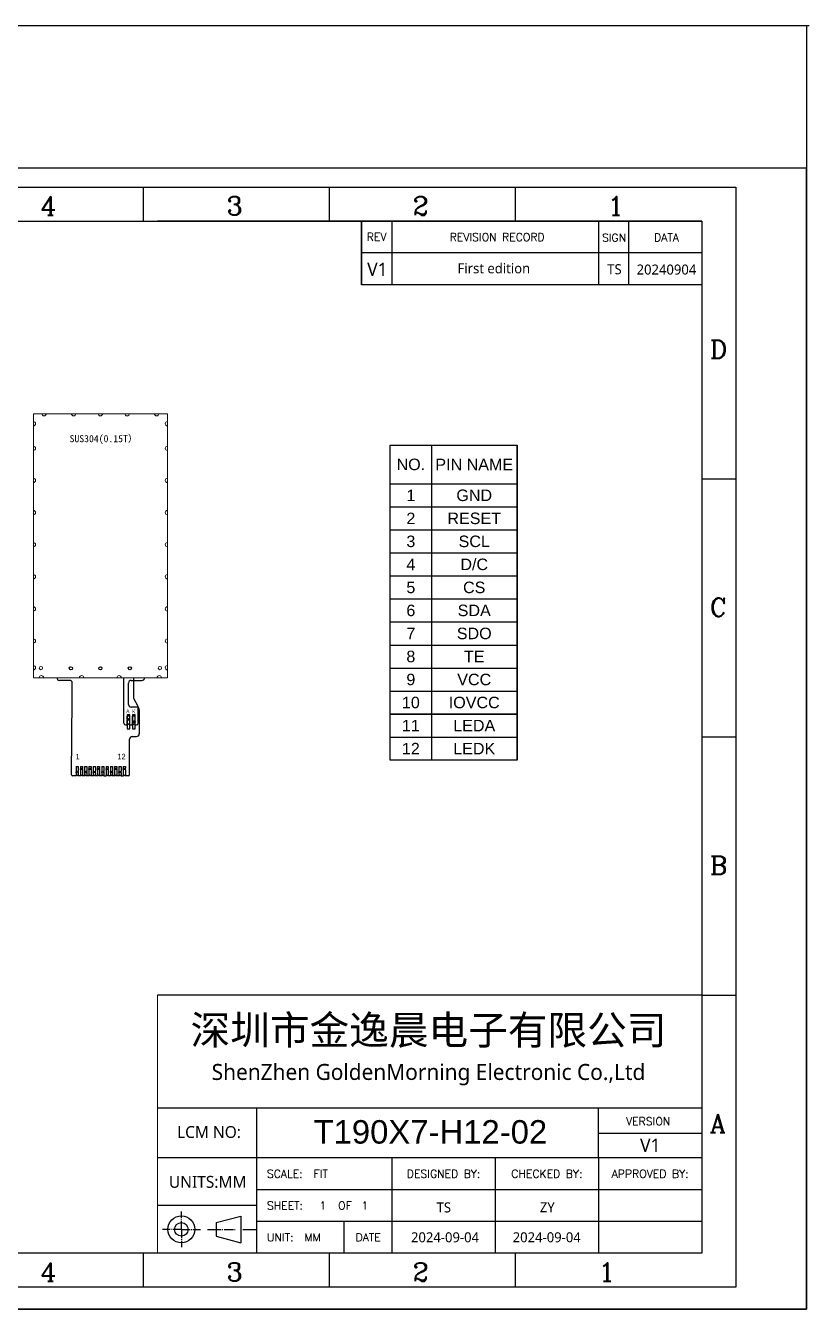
# Model space of a CAD drawing. Header units: millimetres. Extents: x 3277 to 3597, y 1666 to 1905.
# Drawn here: x 3450.9 to 3597.2, y 1665.5 to 1905.4 of the extents above; entities that cross this region are included whole.
import ezdxf
from ezdxf.enums import TextEntityAlignment as Align

# ---------------------------------------------------------------- set-up
doc = ezdxf.new("R2010")
doc.units = ezdxf.units.MM
for name, color, linetype in [('1-标准图框', 40, 'Continuous'), ('2-BL', 3, 'Continuous'), ('2-BL-FPC', 2, 'Continuous'), ('3-LCD-FPC', 40, 'Continuous'), ('5-PIN文字', 7, 'Continuous')]:
    doc.layers.add(name, color=color, linetype=linetype)
doc.styles.add('PIN文字1', font='', dxfattribs={"height": 4})
doc.styles.add('ROMANC', font='romanc.shx', dxfattribs={"bigfont": 'gbcbig.shx'})
doc.styles.add('ROMANS', font='romans.shx', dxfattribs={"width": 0.8})
doc.styles.get("Standard").update_dxf_attribs({"font": 'arial.ttf'})
doc.styles.add('宋体', font='')
doc.styles.add('普耐', font='simhei.ttf')
doc.styles.get('PIN文字1').set_extended_font_data('Microsoft YaHei')
doc.styles.get('宋体').set_extended_font_data('Microsoft YaHei')

msp = doc.modelspace()

# ---------------------------------------------------------------- linework, layer by layer
for p, q in [((3518.947, 1819.742), (3542.614, 1819.742)), ((3518.947, 1815.44), (3542.614, 1815.44)), ((3518.947, 1811.139), (3542.614, 1811.139)), ((3518.947, 1806.837), (3542.614, 1806.837)), ((3518.947, 1802.535), (3542.614, 1802.535)), ((3518.947, 1798.234), (3542.614, 1798.234)), ((3518.947, 1793.932), (3542.614, 1793.932)), ((3518.947, 1789.631), (3542.614, 1789.631)), ((3518.947, 1785.329), (3542.614, 1785.329)), ((3518.947, 1781.028), (3542.614, 1781.028)), ((3518.947, 1772.425), (3542.614, 1772.425))]:
    msp.add_line(p, q)
at = {"color": 40}
for p, q in [((3459.415, 1765.362), (3459.563, 1779.532)), ((3472.068, 1777.532), (3472.068, 1773.032)), ((3470.773, 1772.532), (3471.568, 1772.532)), ((3470.273, 1765.362), (3470.273, 1772.032))]:
    msp.add_line(p, q, dxfattribs=at)
for points in [[(3542.614, 1768.123), (3518.947, 1768.123), (3518.947, 1776.726), (3542.614, 1776.726), (3542.614, 1826.986), (3542.614, 1802.535), (3542.614, 1768.123), (3542.614, 1776.726), (3518.947, 1776.726), (3518.947, 1826.986), (3542.614, 1826.986)], [(3526.616, 1826.986), (3526.616, 1776.726), (3526.616, 1768.123)]]:
    msp.add_lwpolyline(points)
for centre, start, end in [((3470.773, 1772.032, 0), 90, 180), ((3471.568, 1773.032), 270, 0)]:
    msp.add_arc(centre, 0.5, start, end, dxfattribs=at)
at = {"layer": '1-标准图框', "color": 7}
for p, q in [((3472.852, 1868.816), (3472.852, 1875.178)), ((3507.598, 1868.816), (3507.598, 1875.178)), ((3542.345, 1868.816), (3542.345, 1875.178)), ((3583.454, 1820.61), (3577.092, 1820.61)), ((3583.454, 1772.405), (3577.092, 1772.405)), ((3577.089, 1724.2), (3475.494, 1724.201)), ((3577.089, 1724.2), (3583.451, 1724.2)), ((3475.494, 1703.096), (3475.494, 1703.096)), ((3577.092, 1703.096), (3475.494, 1703.096)), ((3472.852, 1669.634), (3472.852, 1675.996)), ((3507.598, 1669.634), (3507.598, 1675.996)), ((3542.345, 1669.634), (3542.345, 1675.996))]:
    msp.add_line(p, q, dxfattribs=at)
at = {"layer": '1-标准图框', "color": 7, "lineweight": -3}
for p, q in [((3519.257, 1868.816), (3519.257, 1856.953)), ((3577.092, 1862.885), (3513.58, 1862.885)), ((3577.092, 1856.953), (3513.58, 1856.953)), ((3577.092, 1856.953), (3513.58, 1856.953)), ((3494.046, 1675.996), (3494.046, 1693.792)), ((3519.257, 1693.792), (3519.257, 1675.996)), ((3538.535, 1693.792), (3538.535, 1675.996)), ((3577.092, 1687.86), (3494.046, 1687.86)), ((3494.046, 1684.894), (3475.494, 1684.894)), ((3479.94, 1682.59), (3479.94, 1683.786)), ((3479.94, 1682.283), (3479.94, 1682.401)), ((3479.94, 1680.445), (3479.94, 1682.07)), ((3486.451, 1681.704), (3491.011, 1682.893)), ((3486.451, 1681.704), (3486.451, 1679.187)), ((3491.011, 1682.893), (3491.011, 1677.926)), ((3577.092, 1681.928), (3494.046, 1681.928)), ((3510.359, 1675.996), (3510.359, 1681.928)), ((3477.795, 1680.445), (3476.381, 1680.445)), ((3478.102, 1680.445), (3477.984, 1680.445)), ((3479.94, 1680.445), (3478.315, 1680.445)), ((3479.94, 1680.445), (3481.564, 1680.445)), ((3479.94, 1680.445), (3479.94, 1678.821)), ((3481.777, 1680.445), (3481.895, 1680.445)), ((3482.085, 1680.445), (3483.498, 1680.445)), ((3484.783, 1680.445), (3487.283, 1680.445)), ((3486.451, 1679.187), (3491.011, 1677.926)), ((3487.493, 1680.445), (3487.697, 1680.445)), ((3487.923, 1680.445), (3489.643, 1680.445)), ((3489.846, 1680.445), (3490.004, 1680.445)), ((3491.428, 1680.445), (3493.971, 1680.445)), ((3479.94, 1678.608), (3479.94, 1678.489)), ((3479.94, 1678.3), (3479.94, 1677.125))]:
    msp.add_line(p, q, dxfattribs=at)
at = {"layer": '1-标准图框', "color": 7, "lineweight": 0, "ltscale": 5}
msp.add_line((3475.494, 1724.201), (3475.494, 1675.996), dxfattribs=at)
at = {"layer": '1-标准图框', "color": 7}
for points in [[(3292.756, 1875.178), (3583.454, 1875.178), (3583.454, 1669.634), (3292.756, 1669.634)], [(3299.118, 1868.816), (3577.092, 1868.816), (3577.092, 1675.996), (3299.118, 1675.996)]]:
    msp.add_lwpolyline(points, close=True, dxfattribs=at)
at = {"layer": '1-标准图框', "color": 7, "lineweight": -3}
for radius in [2.519, 1.259]:
    msp.add_circle((3479.94, 1680.445), radius, dxfattribs=at)
at = {"layer": '2-BL', "color": 6, "lineweight": 5}
for p, q in [((3452.313, 1832.842), (3452.313, 1783.522)), ((3477.313, 1832.842), (3452.313, 1832.842)), ((3477.313, 1783.522), (3477.313, 1832.842)), ((3452.313, 1783.522), (3477.313, 1783.522))]:
    msp.add_line(p, q, dxfattribs=at)
at = {"layer": '2-BL', "color": 0, "lineweight": 5}
for centre in [(3453.704, 1785.322), (3475.919, 1785.322)]:
    msp.add_circle(centre, 0.3, dxfattribs=at)
at = {"layer": '2-BL', "color": 6}
for centre in [(3459.309, 1785.285), (3464.809, 1785.285), (3470.313, 1785.285)]:
    msp.add_circle(centre, 0.3, dxfattribs=at)
at = {"layer": '2-BL', "color": 6, "lineweight": 5}
for centre, start, end in [((3454.313, 1832.842), 180, 0), ((3459.813, 1832.842), 180, 0), ((3464.813, 1832.842), 180, 0), ((3469.813, 1832.842), 180, 0), ((3475.313, 1832.842), 180, 0), ((3452.313, 1830.982), 270, 90), ((3477.313, 1830.982), 90, 270), ((3452.313, 1826.382), 270, 90), ((3477.313, 1826.382), 90, 270), ((3452.313, 1820.382), 270, 90), ((3477.313, 1820.382), 90, 270), ((3452.313, 1814.382), 270, 90), ((3477.313, 1814.382), 90, 270), ((3452.313, 1808.382), 270, 90), ((3477.313, 1808.382), 90, 270), ((3452.313, 1802.382), 270, 90), ((3477.313, 1802.382), 90, 270), ((3452.313, 1796.382), 270, 90), ((3477.313, 1796.382), 90, 270), ((3452.313, 1790.382), 270, 90), ((3477.313, 1790.382), 90, 270), ((3452.313, 1785.382), 270, 90), ((3477.313, 1785.382), 90, 270), ((3453.813, 1783.522), 0, 180), ((3461.313, 1783.522), 0, 180), ((3468.313, 1783.522), 0, 180), ((3475.813, 1783.522), 0, 180)]:
    msp.add_arc(centre, 0.4, start, end, dxfattribs=at)
at = {"layer": '2-BL-FPC', "color": 7}
for p, q in [((3469.221, 1778.147), (3469.221, 1783.522)), ((3471.063, 1779.625), (3471.063, 1783.522)), ((3469.221, 1777.722), (3469.221, 1778.147)), ((3469.221, 1775.022), (3469.221, 1778.147)), ((3471.863, 1778.154), (3471.063, 1779.625)), ((3471.863, 1775.022), (3471.863, 1778.154)), ((3469.791, 1775.887), (3469.791, 1776.322)), ((3470.291, 1776.322), (3469.791, 1776.322)), ((3469.791, 1774.722), (3469.791, 1775.556)), ((3470.291, 1775.887), (3470.291, 1776.322)), ((3470.291, 1774.722), (3470.291, 1775.556)), ((3470.791, 1775.487), (3470.791, 1776.322)), ((3471.291, 1776.322), (3470.791, 1776.322)), ((3470.791, 1774.722), (3470.791, 1775.156)), ((3471.291, 1775.487), (3471.291, 1776.322)), ((3471.291, 1774.722), (3471.291, 1775.156)), ((3469.521, 1774.722), (3469.891, 1774.722)), ((3470.191, 1774.722), (3470.891, 1774.722)), ((3471.191, 1774.722), (3471.563, 1774.722))]:
    msp.add_line(p, q, dxfattribs=at)
for centre in [(3470.041, 1775.722), (3471.041, 1775.322)]:
    msp.add_circle(centre, 0.15, dxfattribs=at)
for centre, radius, start, end in [((3469.521, 1775.022), 0.3, 180, 270), ((3470.041, 1775.722), 0.3, 146.44269, 213.55731), ((3470.041, 1774.722), 0.15, 0, 180), ((3470.041, 1775.722), 0.3, 326.44269, 33.55731), ((3471.041, 1775.322), 0.3, 146.44269, 213.55731), ((3471.041, 1774.722), 0.15, 0, 180), ((3471.041, 1775.322), 0.3, 326.44269, 33.55731), ((3471.563, 1775.022), 0.3, 270, 0)]:
    msp.add_arc(centre, radius, start, end, dxfattribs=at)
at = {"layer": '3-LCD-FPC', "color": 40}
for p, q in [((3459.063, 1783.032), (3457.178, 1783.032)), ((3459.563, 1779.532), (3459.563, 1782.532)), ((3470.063, 1778.532), (3470.063, 1782.532)), ((3470.563, 1783.032), (3472.568, 1783.032)), ((3470.563, 1778.032), (3470.563, 1778.032)), ((3471.568, 1778.032), (3470.563, 1778.032)), ((3470.291, 1776.572), (3469.791, 1776.572)), ((3469.791, 1776.572), (3469.791, 1773.972)), ((3470.291, 1773.972), (3470.291, 1776.572)), ((3471.291, 1776.572), (3470.791, 1776.572)), ((3470.791, 1776.572), (3470.791, 1773.972)), ((3471.291, 1773.972), (3471.291, 1776.572)), ((3469.791, 1773.972), (3470.291, 1773.972)), ((3470.791, 1773.972), (3471.291, 1773.972)), ((3460.273, 1766.962), (3460.673, 1766.962)), ((3460.273, 1766.962), (3460.273, 1766.053)), ((3460.273, 1765.77), (3460.273, 1765.162)), ((3460.673, 1766.962), (3460.673, 1766.053)), ((3460.673, 1765.77), (3460.673, 1765.162)), ((3461.073, 1766.962), (3461.473, 1766.962)), ((3461.073, 1766.962), (3461.073, 1766.623)), ((3461.073, 1766.34), (3461.073, 1765.162)), ((3461.473, 1766.962), (3461.473, 1766.623)), ((3461.473, 1766.34), (3461.473, 1765.162)), ((3461.873, 1766.962), (3462.273, 1766.962)), ((3461.873, 1766.962), (3461.873, 1766.053)), ((3461.873, 1765.77), (3461.873, 1765.162)), ((3462.273, 1766.962), (3462.273, 1766.053)), ((3462.273, 1765.77), (3462.273, 1765.162)), ((3462.673, 1766.962), (3463.073, 1766.962)), ((3462.673, 1766.962), (3462.673, 1766.623)), ((3462.673, 1766.34), (3462.673, 1765.162)), ((3463.073, 1766.962), (3463.073, 1766.623)), ((3463.073, 1766.34), (3463.073, 1765.162)), ((3463.473, 1766.962), (3463.873, 1766.962)), ((3463.473, 1766.962), (3463.473, 1766.053)), ((3463.473, 1765.77), (3463.473, 1765.162)), ((3463.873, 1766.962), (3463.873, 1766.053)), ((3463.873, 1765.77), (3463.873, 1765.162)), ((3464.273, 1766.962), (3464.673, 1766.962)), ((3464.273, 1766.962), (3464.273, 1766.623)), ((3464.273, 1766.34), (3464.273, 1765.162)), ((3464.673, 1766.962), (3464.673, 1766.623)), ((3464.673, 1766.34), (3464.673, 1765.162)), ((3465.073, 1766.962), (3465.473, 1766.962)), ((3465.073, 1766.962), (3465.073, 1766.053)), ((3465.073, 1765.77), (3465.073, 1765.162)), ((3465.473, 1766.962), (3465.473, 1766.053)), ((3465.473, 1765.77), (3465.473, 1765.162)), ((3465.873, 1766.962), (3466.273, 1766.962)), ((3465.873, 1766.962), (3465.873, 1766.623)), ((3465.873, 1766.34), (3465.873, 1765.162)), ((3466.273, 1766.962), (3466.273, 1766.623)), ((3466.273, 1766.34), (3466.273, 1765.162)), ((3466.673, 1766.962), (3467.073, 1766.962)), ((3466.673, 1766.962), (3466.673, 1766.053)), ((3466.673, 1765.77), (3466.673, 1765.162)), ((3467.073, 1766.962), (3467.073, 1766.053)), ((3467.073, 1765.77), (3467.073, 1765.162)), ((3467.473, 1766.962), (3467.873, 1766.962)), ((3467.473, 1766.962), (3467.473, 1766.623)), ((3467.473, 1766.34), (3467.473, 1765.162)), ((3467.873, 1766.962), (3467.873, 1766.623)), ((3467.873, 1766.34), (3467.873, 1765.162)), ((3468.273, 1766.962), (3468.673, 1766.962)), ((3468.273, 1766.962), (3468.273, 1766.053)), ((3468.273, 1765.77), (3468.273, 1765.162)), ((3468.673, 1766.962), (3468.673, 1766.053)), ((3468.673, 1765.77), (3468.673, 1765.162)), ((3469.073, 1766.962), (3469.473, 1766.962)), ((3469.073, 1766.962), (3469.073, 1766.623)), ((3469.073, 1766.34), (3469.073, 1765.162)), ((3469.473, 1766.962), (3469.473, 1766.623)), ((3469.473, 1766.34), (3469.473, 1765.162)), ((3460.273, 1765.162), (3459.615, 1765.162)), ((3460.332, 1765.162), (3460.273, 1765.162)), ((3461.132, 1765.162), (3460.615, 1765.162)), ((3460.673, 1765.162), (3460.615, 1765.162)), ((3461.132, 1765.162), (3461.073, 1765.162)), ((3461.932, 1765.162), (3461.415, 1765.162)), ((3461.473, 1765.162), (3461.415, 1765.162)), ((3461.932, 1765.162), (3461.873, 1765.162)), ((3462.732, 1765.162), (3462.215, 1765.162)), ((3462.273, 1765.162), (3462.215, 1765.162)), ((3462.732, 1765.162), (3462.673, 1765.162)), ((3463.532, 1765.162), (3463.015, 1765.162)), ((3463.073, 1765.162), (3463.015, 1765.162)), ((3463.532, 1765.162), (3463.473, 1765.162)), ((3464.332, 1765.162), (3463.815, 1765.162)), ((3463.873, 1765.162), (3463.815, 1765.162)), ((3464.332, 1765.162), (3464.273, 1765.162)), ((3465.132, 1765.162), (3464.615, 1765.162)), ((3464.673, 1765.162), (3464.615, 1765.162)), ((3465.132, 1765.162), (3465.073, 1765.162)), ((3465.473, 1765.162), (3465.415, 1765.162)), ((3465.473, 1765.162), (3465.873, 1765.162)), ((3465.932, 1765.162), (3465.873, 1765.162)), ((3466.273, 1765.162), (3466.215, 1765.162)), ((3466.732, 1765.162), (3466.215, 1765.162)), ((3466.732, 1765.162), (3466.673, 1765.162)), ((3467.532, 1765.162), (3467.015, 1765.162)), ((3467.073, 1765.162), (3467.015, 1765.162)), ((3467.532, 1765.162), (3467.473, 1765.162)), ((3468.332, 1765.162), (3467.815, 1765.162)), ((3467.873, 1765.162), (3467.815, 1765.162)), ((3468.332, 1765.162), (3468.273, 1765.162)), ((3468.673, 1765.162), (3468.615, 1765.162)), ((3468.673, 1765.162), (3469.073, 1765.162)), ((3469.132, 1765.162), (3469.073, 1765.162)), ((3470.073, 1765.162), (3469.415, 1765.162))]:
    msp.add_line(p, q, dxfattribs=at)
for centre in [(3460.473, 1765.912), (3461.273, 1766.482), (3462.073, 1765.912), (3462.873, 1766.482), (3463.673, 1765.912), (3464.473, 1766.482), (3465.273, 1765.912), (3466.073, 1766.482), (3466.873, 1765.912), (3467.673, 1766.482), (3468.473, 1765.912), (3469.273, 1766.482)]:
    msp.add_circle(centre, 0.141, dxfattribs=at)
for centre, radius, start, end in [((3457.178, 1783.532), 0.5, 180, 270), ((3459.063, 1782.532), 0.5, 0, 90), ((3470.563, 1782.532), 0.5, 90, 180), ((3472.568, 1783.532), 0.5, 270, 0), ((3470.563, 1778.532), 0.5, 180, 270), ((3471.568, 1777.532), 0.5, 0, 90), ((3459.615, 1765.362), 0.2, 180, 270), ((3460.448, 1765.912), 0.225, 141.05756, 218.94244), ((3460.473, 1765.162), 0.141, 0, 180), ((3460.498, 1765.912), 0.225, 321.05756, 38.94244), ((3461.248, 1766.482), 0.225, 141.05756, 218.94244), ((3461.273, 1765.162), 0.141, 0, 180), ((3461.298, 1766.482), 0.225, 321.05756, 38.94244), ((3462.048, 1765.912), 0.225, 141.05756, 218.94244), ((3462.073, 1765.162), 0.141, 0, 180), ((3462.098, 1765.912), 0.225, 321.05756, 38.94244), ((3462.848, 1766.482), 0.225, 141.05756, 218.94244), ((3462.873, 1765.162), 0.141, 0, 180), ((3462.898, 1766.482), 0.225, 321.05756, 38.94244), ((3463.648, 1765.912), 0.225, 141.05756, 218.94244), ((3463.673, 1765.162), 0.141, 0, 180), ((3463.698, 1765.912), 0.225, 321.05756, 38.94244), ((3464.448, 1766.482), 0.225, 141.05756, 218.94244), ((3464.473, 1765.162), 0.141, 0, 180), ((3464.498, 1766.482), 0.225, 321.05756, 38.94244), ((3465.248, 1765.912), 0.225, 141.05756, 218.94244), ((3465.273, 1765.162), 0.141, 0, 180), ((3465.298, 1765.912), 0.225, 321.05756, 38.94244), ((3466.048, 1766.482), 0.225, 141.05756, 218.94244), ((3466.073, 1765.162), 0.141, 0, 180), ((3466.098, 1766.482), 0.225, 321.05756, 38.94244), ((3466.848, 1765.912), 0.225, 141.05756, 218.94244), ((3466.873, 1765.162), 0.141, 0, 180), ((3466.898, 1765.912), 0.225, 321.05756, 38.94244), ((3467.648, 1766.482), 0.225, 141.05756, 218.94244), ((3467.673, 1765.162), 0.141, 0, 180), ((3467.698, 1766.482), 0.225, 321.05756, 38.94244), ((3468.448, 1765.912), 0.225, 141.05756, 218.94244), ((3468.473, 1765.162), 0.141, 0, 180), ((3468.498, 1765.912), 0.225, 321.05756, 38.94244), ((3469.248, 1766.482), 0.225, 141.05756, 218.94244), ((3469.273, 1765.162), 0.141, 0, 180), ((3469.298, 1766.482), 0.225, 321.05756, 38.94244), ((3470.073, 1765.362), 0.2, 270, 0)]:
    msp.add_arc(centre, radius, start, end, dxfattribs=at)
at = {"layer": '5-PIN文字'}
for p, q in [((3597.177, 1905.353), (3277.889, 1905.353)), ((3513.58, 1862.885), (3513.58, 1868.816)), ((3513.58, 1868.816), (3513.58, 1856.953)), ((3549.071, 1868.816), (3577.092, 1868.816)), ((3577.092, 1868.816), (3557.813, 1868.816)), ((3557.813, 1868.816), (3557.813, 1856.953)), ((3577.092, 1868.816), (3577.092, 1782.708)), ((3513.58, 1856.953), (3513.58, 1862.885)), ((3494.046, 1693.792), (3494.046, 1703.096)), ((3557.813, 1693.792), (3557.813, 1703.096)), ((3557.813, 1698.444), (3577.092, 1698.444)), ((3577.092, 1693.792), (3557.813, 1693.792))]:
    msp.add_line(p, q, dxfattribs=at)
at = {"layer": '5-PIN文字', "color": 7}
for p, q in [((3577.092, 1868.816), (3475.494, 1868.816)), ((3577.092, 1860.716), (3577.092, 1758.286)), ((3577.092, 1693.792), (3475.494, 1693.792))]:
    msp.add_line(p, q, dxfattribs=at)
at = {"layer": '5-PIN文字', "color": 7, "lineweight": -3}
for p, q in [((3563.439, 1868.816), (3563.439, 1856.953)), ((3557.813, 1693.792), (3557.813, 1675.996))]:
    msp.add_line(p, q, dxfattribs=at)
at = {"layer": '5-PIN文字'}
for points in [[(3596.669, 1905.353), (3596.669, 1665.507), (3596.669, 1878.704), (3276.873, 1878.704)], [(3276.873, 1665.507), (3596.669, 1665.507), (3276.873, 1665.507), (3276.873, 1905.353)]]:
    msp.add_lwpolyline(points, dxfattribs=at)

# ---------------------------------------------------------------- texts
at = {"attachment_point": 5}
for s, insert, char_height, width in [('NO.', (3522.781, 1823.364), 2.1508, 6.23478), ('PIN NAME', (3534.615, 1823.364), 2.1508, 14.56421), ('1', (3522.781, 1817.591), 2.151, 6.23478), ('GND', (3534.615, 1817.591), 2.1508, 14.56421), ('2', (3522.781, 1813.289), 2.151, 6.23478), ('RESET', (3534.615, 1813.289), 2.1508, 14.56421), ('3', (3522.781, 1808.988), 2.151, 6.23478), ('SCL', (3534.615, 1808.988), 2.1508, 14.56421), ('4', (3522.781, 1804.686), 2.151, 6.23478), ('D/C', (3534.615, 1804.686), 2.1508, 14.56421), ('5', (3522.781, 1800.385), 2.151, 6.23478), ('CS', (3534.615, 1800.385), 2.1508, 14.56421), ('6', (3522.781, 1796.083), 2.151, 6.23478), ('SDA', (3534.615, 1796.083), 2.1508, 14.56421), ('7', (3522.781, 1791.782), 2.151, 6.23478), ('SDO', (3534.615, 1791.782), 2.1508, 14.56421), ('8', (3522.781, 1787.48), 2.151, 6.23478), ('TE', (3534.615, 1787.48), 2.1508, 14.56421), ('9', (3522.781, 1783.179), 2.151, 6.23478), ('VCC', (3534.615, 1783.179), 2.1508, 14.56421), ('10', (3522.781, 1778.877), 2.1508, 6.23478), ('IOVCC', (3534.615, 1778.877), 2.1508, 14.56421), ('11', (3522.781, 1774.576), 2.1508, 6.23478), ('LEDA', (3534.615, 1774.576), 2.1508, 14.56421), ('12', (3522.781, 1770.274), 2.1508, 6.23478), ('LEDK', (3534.615, 1770.274), 2.1508, 14.56421)]:
    msp.add_mtext(s, dxfattribs=dict(at, insert=insert, char_height=char_height, width=width))
at = {"layer": '1-标准图框', "color": 7, "style": 'ROMANC'}
for s, p in [('4', (3453.651, 1869.978)), ('3', (3488.398, 1869.978)), ('2', (3523.145, 1869.978)), ('1', (3559.556, 1869.978)), ('D', (3578.607, 1843.169)), ('C', (3578.607, 1794.964)), ('B', (3578.607, 1746.759)), ('A', (3578.607, 1698.556)), ('4', (3453.651, 1670.796)), ('3', (3488.398, 1670.796)), ('2', (3523.145, 1670.796)), ('1', (3557.892, 1670.796))]:
    msp.add_text(s, height=3.426, dxfattribs=at).set_placement(p)
at = {"layer": '1-标准图框', "color": 7, "lineweight": -3, "style": 'ROMANS'}
for s, height, p in [('REV', 1.483, (3516.389, 1865.884)), ('REVISION RECORD', 1.48296, (3538.898, 1865.839)), ('SIGN', 1.483, (3560.723, 1865.745)), ('DATA', 1.483, (3570.513, 1865.796)), ('DESIGNED BY:', 1.48296, (3528.896, 1690.826)), ('CHECKED BY:', 1.48296, (3548.174, 1690.826)), ('APPROVED BY:', 1.48296, (3567.453, 1690.826)), ('OF', 1.483, (3510.483, 1684.894)), ('DATE', 1.483, (3514.808, 1678.962))]:
    msp.add_text(s, height=height, dxfattribs=at).set_placement(p, align=Align.MIDDLE_CENTER)
for s, height, p in [('VERSION', 1.483, (3562.959, 1700.646)), ('SCALE:  FIT', 1.48296, (3495.906, 1690.826)), ('SHEET:', 1.483, (3495.906, 1684.894)), ('UNIT:  MM', 1.483, (3495.906, 1678.962))]:
    msp.add_text(s, height=height, dxfattribs=at).set_placement(p, align=Align.MIDDLE_LEFT)
at = {"layer": '1-标准图框', "color": 7}
for s, insert, char_height, width, attachment_point, style in [('V1', (3514.632, 1861.066), 2.4917, 10.6358, 1, 'PIN文字1'), ('\\pt184.7;深圳市金逸晨电子有限公司\\P{\\H0.5508x;ShenZhen GoldenMorning Electronic Co.,Ltd}', (3526.074, 1713.879), 5.42823, 98.87139, 5, '宋体'), ('LCM NO:', (3479.12, 1699.746), 2.218, 17.10215, 1, '宋体'), ('V1', (3565.584, 1697.392), 2.4917, 10.6358, 1, 'PIN文字1'), ('UNITS:MM', (3477.606, 1690.433), 2.218, 17.10215, 1, '宋体')]:
    msp.add_mtext(s, dxfattribs=dict(at, insert=insert, char_height=char_height, width=width, attachment_point=attachment_point, style=style))
at = {"layer": '1-标准图框', "color": 4, "attachment_point": 5, "style": 'PIN文字1'}
for s, insert, char_height, width in [('{\\C7;First edition}', (3538.278, 1859.999), 1.86877, 17.84278), ('{\\C7;TS}', (3560.799, 1859.837), 1.8688, 3.24083), ('{\\C7;20240904}', (3570.501, 1859.775), 1.86877, 17.84278), ('{\\C7;TS}', (3528.94, 1684.533), 1.8688, 17.84278), ('{\\C7;ZY}', (3548.255, 1684.58), 1.8688, 17.84278), ('{\\C7;2024-09-04}', (3529.157, 1678.956), 1.86877, 17.84278), ('{\\C7;2024-09-04}', (3548.149, 1678.956), 1.86877, 17.84278)]:
    msp.add_mtext(s, dxfattribs=dict(at, insert=insert, char_height=char_height, width=width))
at = {"layer": '1-标准图框', "color": 4, "insert": (3526.423, 1698.63), "char_height": 5.44099, "width": 96.53284, "attachment_point": 5, "line_spacing_factor": 0.7, "style": 'PIN文字1'}
msp.add_mtext('{\\fArial|b0|i0|c0|p34;\\H0.80664x;\\C7;T190X7-H12-02}', dxfattribs=at)
at = {"layer": '1-标准图框', "color": 7, "lineweight": -3, "style": 'ROMANS'}
for p in [(3506.358, 1684.894), (3514.163, 1684.894)]:
    msp.add_attdef('1', text='1', height=1.483, dxfattribs=at).set_placement(p, align=Align.MIDDLE)
at = {"layer": '2-BL', "color": 4, "lineweight": 13, "ltscale": 5, "style": '普耐'}
msp.add_text('SUS304(0.15T）', height=1.33378, dxfattribs=at).set_placement((3459.06, 1827.528))
at = {"layer": '2-BL-FPC', "color": 7, "style": '宋体'}
for s, p in [('A', (3469.616, 1776.854)), ('K', (3470.741, 1776.85))]:
    msp.add_text(s, height=0.75, dxfattribs=at).set_placement(p)
at = {"layer": '3-LCD-FPC', "color": 40, "char_height": 1, "style": 'PIN文字1'}
for s, insert, width, attachment_point in [('{\\fArial|b0|i0|c0|p34;\\C7;1}', (3460.185, 1769.27), 2.44953, 1), ('\\pxt4;{\\fArial|b0|i0|c0|p34;\\C7;12}', (3469.528, 1769.3), 4.04065, 3)]:
    msp.add_mtext(s, dxfattribs=dict(at, insert=insert, width=width, attachment_point=attachment_point))

doc.saveas('drawing.dxf')
